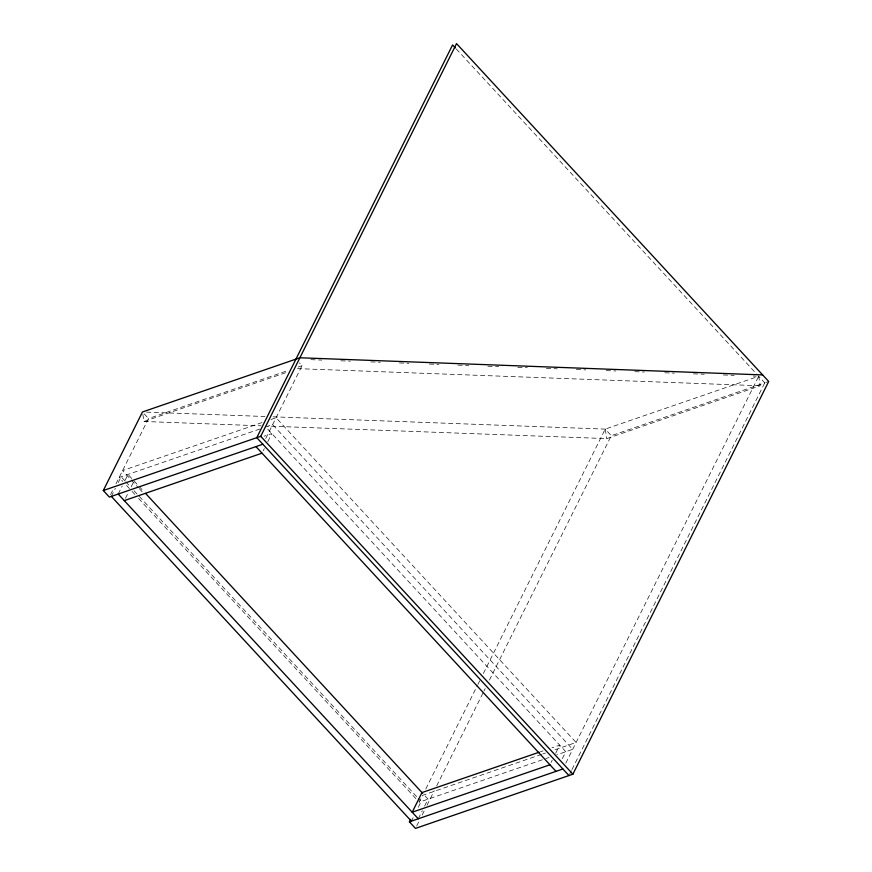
<?xml version="1.0" encoding="UTF-8"?>
<svg xmlns="http://www.w3.org/2000/svg" width="872" height="872" viewBox="0 0 872 872"><rect width="100%" height="100%" fill="white"/><g stroke="black" fill="none" stroke-linecap="round" stroke-linejoin="round"><path stroke-width="0.65" stroke-dasharray="4.36 3.27" d="M110.581 494.675L112.989 489.835M115.998 483.797L148.534 418.549L287.945 370.546M111.344 496.408L115.366 488.32M118.254 482.554L121.132 476.777L124.827 480.766M118.221 494.043L122.254 485.955M125.132 480.178L128.02 474.401L138.168 485.399M125.448 498.293L128.326 492.527M131.203 486.75L134.081 480.973M265.731 438.463L302.017 365.695L299.412 362.883M263.191 450.868L264.336 448.557M267.791 441.635L271.824 433.548L264.107 436.207M425.776 789.007L477.3 685.654M477.911 684.444L479.731 680.792M483.371 673.5L605.212 429.111L758.695 376.268L760.231 385.773L606.749 438.616L267.857 426.07M411.377 821.152L413.11 817.685M418.288 807.287L421.165 801.521L418.397 798.523M418.266 818.786L422.299 810.698M424.599 806.077L428.054 799.144L421.983 792.572M416.696 825.969L419.116 821.108M422.146 815.026L424.577 810.164M426.997 805.303L434.278 790.708M436.698 785.846L483.371 692.226M483.982 691.006L485.192 688.575M489.432 680.073L611.283 435.684L764.766 382.841L758.302 375.843M551.082 762.477L552.238 760.166M555.693 753.234L559.726 745.146L551.998 747.805M562.342 758.651L565.797 751.719L266.625 427.912M565.775 763.207L758.695 376.268L753.245 376.061M569.569 774.336L571.389 770.684M571.988 769.475L764.766 382.841M298.18 367.014L302.017 365.695M142.845 414.353L144 421.481L287.248 372.159M262.003 422.571L122.592 470.575L138.277 487.568M270.952 419.497L276.075 417.732L576.109 742.475L553.088 750.4M259.856 429.013L119.159 477.453L122.854 481.453M265.753 426.975L272.642 424.61L572.686 749.342L556.783 754.825M765.747 382.503L768.701 381.478M540.411 751.795L542.994 750.912M541.577 754.367L422.626 795.319L419.203 802.196L545.196 758.814M542.853 753.92L545.414 753.048M545.828 758.596L549.066 757.485M310.912 359.678L321.801 360.082M340.854 360.79L350.381 361.139M370.796 361.902L380.323 362.251M399.387 362.959L408.913 363.308M429.329 364.071L438.856 364.42M457.909 365.128L468.798 365.532M487.851 366.24L498.74 366.643M517.794 367.341L527.32 367.701M546.373 368.398L557.263 368.802M576.316 369.51L585.842 369.87M606.258 370.622L615.785 370.971M634.838 371.679L644.364 372.028M664.78 372.791L674.307 373.14M693.36 373.848L704.249 374.252M723.302 374.96L734.191 375.363M297.483 368.627L760.231 385.773M146.54 412.129L264.957 416.511M273.121 416.816L605.212 429.111L611.283 435.684M144 421.481L261.044 425.819M456.274 48.952L757.376 374.84M144.196 413.851L148.534 418.549M139.095 486.391L143.706 491.394M139.204 488.571L142.899 492.56M125.742 481.769L130.364 486.761M134.059 490.762L417.47 797.52M126.549 485.442L131.16 490.446M132.086 491.437L134.855 494.435M138.55 498.435L418.277 801.194M605.212 429.111L606.749 438.616"/><path stroke-width="1.31" d="M262.854 444.24L109.371 497.084L103.299 490.522L142.463 411.976L299.881 357.771L762.629 374.916M103.299 490.522L260.717 436.316L456.525 43.6L768.701 381.478L572.893 774.194L415.475 828.4L409.415 821.827L410.625 819.397M124.293 500.604L262.036 453.178M539.125 752.242L421.983 792.572L412.194 812.214L549.938 764.788M409.415 821.827L562.898 768.984M455.358 47.949L452.579 44.952L256.782 437.668L568.958 775.557M260.717 436.316L572.893 774.194M255.965 446.617L556.009 771.349M145.559 493.389L422.517 793.149M118.221 494.043L418.266 818.786M111.344 496.408L411.377 821.152"/></g></svg>
